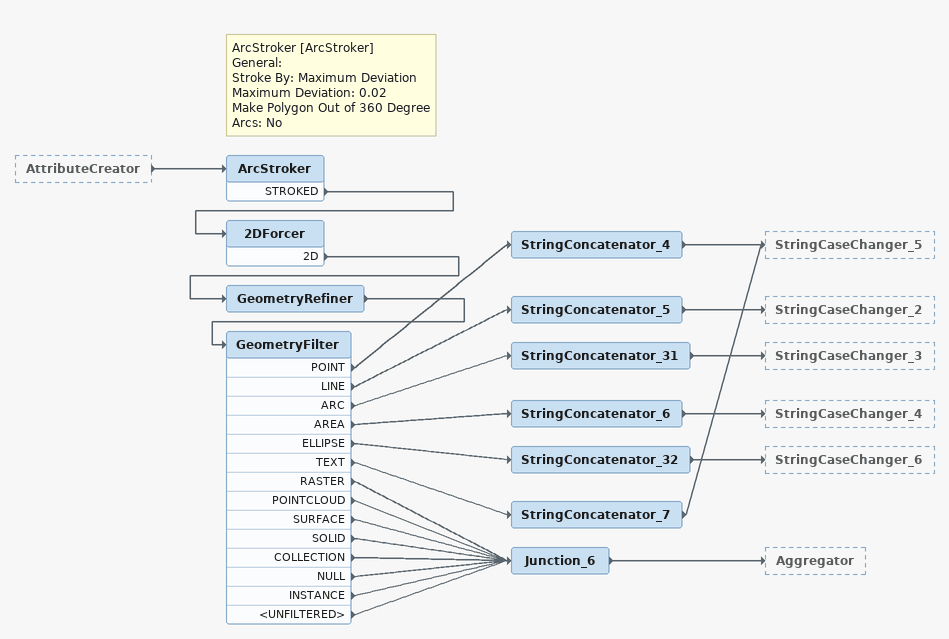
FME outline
AttributeCreator [outside]
    -> ArcStroker
Note: ArcStroker [ArcStroker] / General: / Stroke By: Maximum Deviation / Maximum Deviation: 0.02 / Make Polygon Out of 360 Degree Arcs: No
ArcStroker
    STROKED -> 2DForcer
2DForcer
    2D -> GeometryRefiner
GeometryRefiner
    -> GeometryFilter
GeometryFilter
    POINT -> StringConcatenator_4
    LINE -> StringConcatenator_5
    ARC -> StringConcatenator_31
    AREA -> StringConcatenator_6
    ELLIPSE -> StringConcatenator_32
    TEXT -> StringConcatenator_7
    RASTER -> Junction_6
    POINTCLOUD -> Junction_6
    SURFACE -> Junction_6
    SOLID -> Junction_6
    COLLECTION -> Junction_6
    NULL -> Junction_6
    INSTANCE -> Junction_6
    <UNFILTERED> -> Junction_6
StringConcatenator_4
    -> StringCaseChanger_5
StringConcatenator_5
    -> StringCaseChanger_2
StringConcatenator_31
    -> StringCaseChanger_3
StringConcatenator_6
    -> StringCaseChanger_4
StringConcatenator_32
    -> StringCaseChanger_6
StringConcatenator_7
    -> StringCaseChanger_5
Junction_6
    -> Aggregator
